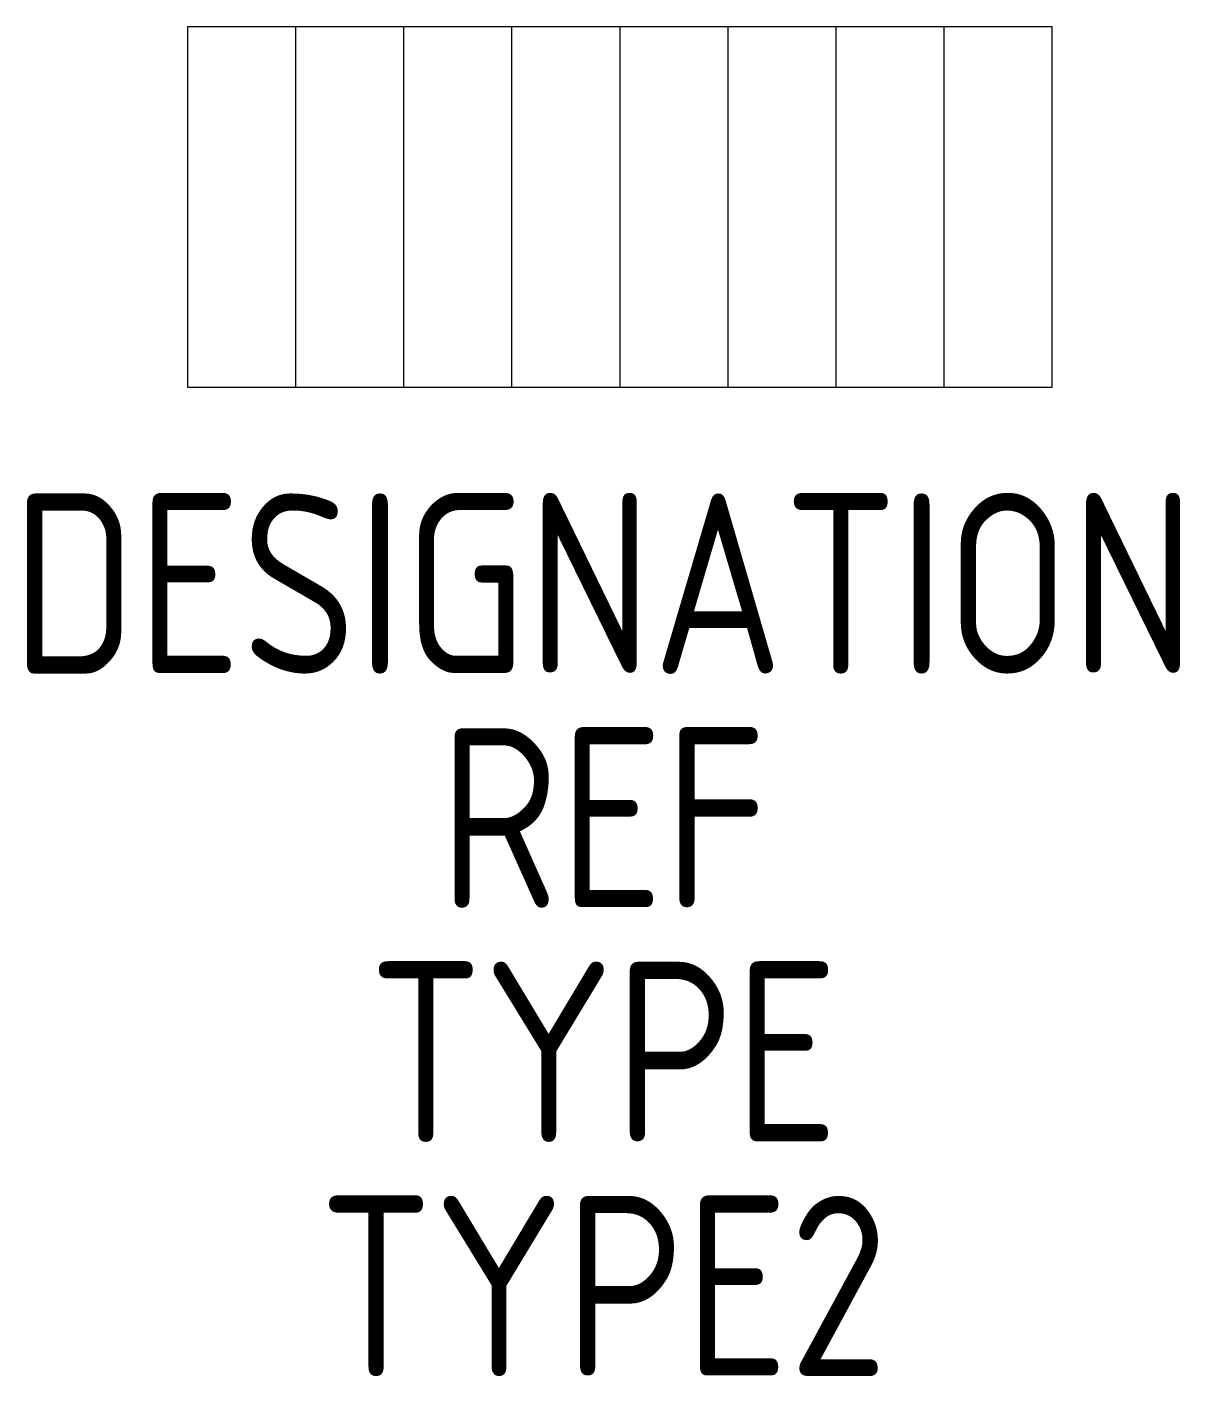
# Model space of a CAD drawing. Header units: millimetres. Extents: x -2.2 to 13.8, y -18.7 to 0.
import ezdxf
from ezdxf.enums import TextEntityAlignment as Align

# ---------------------------------------------------------------- set-up
doc = ezdxf.new("R2010")
doc.units = ezdxf.units.MM
for name, color, linetype in [('SYMB_FIL_FIN', 1, 'Continuous'), ('SYMB_TXT_NOM', 3, 'Continuous'), ('SYMBOLE', 3, 'Continuous')]:
    doc.layers.add(name, color=color, linetype=linetype)
doc.styles.add('NET2_5', font='isocp.shx', dxfattribs={"width": 0.9, "height": 2.5})

msp = doc.modelspace()

# ---------------------------------------------------------------- linework, layer by layer
at = {"layer": 'SYMB_FIL_FIN'}
for p, q in [((1.5, 0), (1.5, -5)), ((3, 0), (3, -5)), ((4.5, 0), (4.5, -5)), ((6, 0), (6, -5)), ((7.5, 0), (7.5, -5)), ((9, 0), (9, -5)), ((10.5, 0), (10.5, -5))]:
    msp.add_line(p, q, dxfattribs=at)
at = {"layer": 'SYMBOLE'}
msp.add_lwpolyline([(0, -5), (12, -5), (12, 0), (0, 0)], close=True, dxfattribs=at)

# ---------------------------------------------------------------- texts
at = {"layer": 'SYMB_TXT_NOM', "style": 'NET2_5', "width": 0.9, "flags": 8}
for tag, text, p in [('DESIGNATION', 'R?', (5.775, -8.974)), ('REF', '', (5.775, -12.224)), ('TYPE', '', (5.775, -15.474)), ('TYPE2', '', (5.775, -18.724))]:
    msp.add_attdef(tag, text=text, height=2.5, dxfattribs=at).set_placement(p, align=Align.CENTER)

doc.saveas('drawing.dxf')
